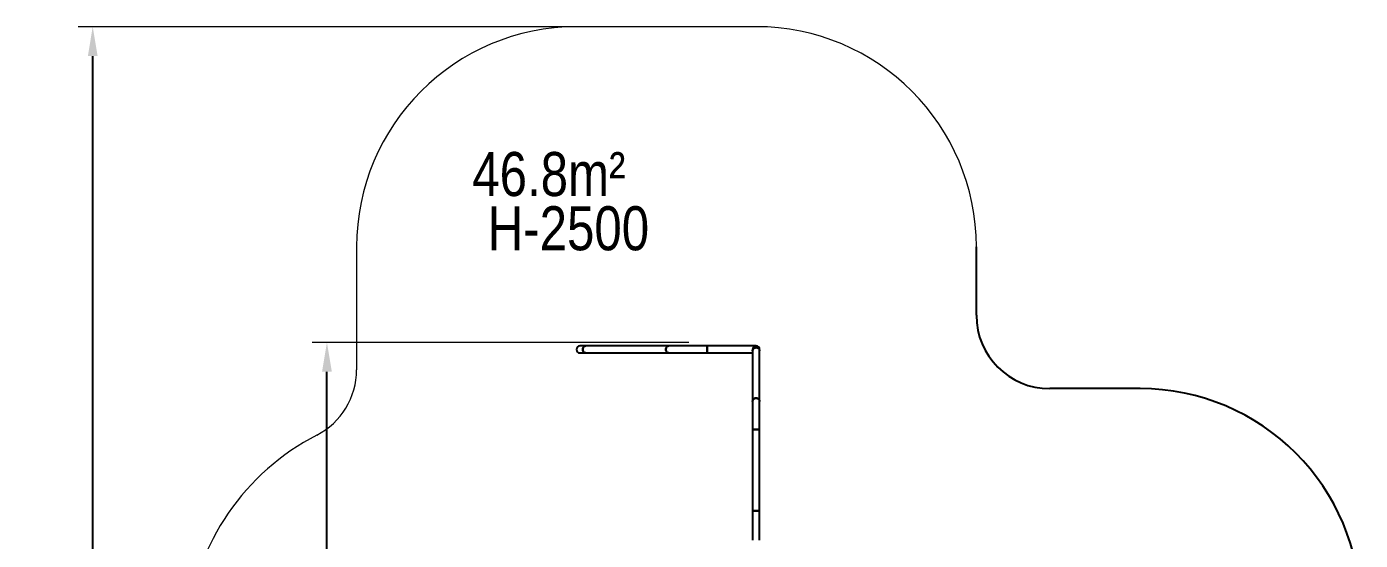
# Model space of a CAD drawing. Header units: millimetres. Extents: x -4720 to 4364, y -4819 to 4363.
# Drawn here: x -4720 to 4364, y 865 to 4363 of the extents above; entities that cross this region are included whole.
import ezdxf

# ---------------------------------------------------------------- set-up
doc = ezdxf.new("R2010")
doc.units = ezdxf.units.MM
for name, color, linetype in [('DIKOM_ЗОНА', 80, 'Continuous'), ('DIKOM_ОБЪЕКТ', 7, 'Continuous'), ('DIKOM_РАЗМЕР_ЗОНА', 7, 'Continuous'), ('DIKOM_РАЗМЕР_ОБЪЕКТА', 7, 'Continuous')]:
    doc.layers.add(name, color=color, linetype=linetype)
doc.styles.add('style1', font='arial.ttf', dxfattribs={"width": 0.8})
doc.dimstyles.new('1-50', dxfattribs={"dimtxt": 300, "dimasz": 200, "dimexe": 100, "dimexo": 0, "dimgap": 100, "dimtad": 1, "dimdec": 0, "dimtxsty": 'style1', "dimcen": 0, "dimclrd": 7, "dimclre": 7, "dimadec": 1, "dimazin": 2, "dimtfac": 1, "dimtdec": 0, "dimtmove": 0, "dimatfit": 3, "dimfxl": 0, "dimlwd": 25, "dimlwe": 18, "dimarcsym": 0})

# ---------------------------------------------------------------- blocks, each defined once
blk = doc.blocks.new('*D10')
at = {"layer": 'Defpoints', "color": 0, "transparency": 16777216}
for p in [(-2674.6, 2212.9), (-210.4, 2212.9), (582.2, -1937.1)]:
    blk.add_point(p, dxfattribs=at)
at = {"layer": 'DIKOM_РАЗМЕР_ОБЪЕКТА', "color": 7, "lineweight": 18, "transparency": 16777216}
for p, q in [((-210.4, 2212.9), (-2774.6, 2212.9)), ((582.2, -1937.1), (-2774.6, -1937.1))]:
    blk.add_line(p, q, dxfattribs=at)
at = {"layer": 'DIKOM_РАЗМЕР_ОБЪЕКТА', "color": 7, "lineweight": 25, "transparency": 16777216}
blk.add_line((-2674.6, -1737.1), (-2674.6, 2012.9), dxfattribs=at)
at = {"layer": 'DIKOM_РАЗМЕР_ОБЪЕКТА', "color": 7, "transparency": 16777216}
for points in [[(-2708, 2012.9), (-2641.3, 2012.9), (-2674.6, 2212.9)], [(-2708, -1737.1), (-2641.3, -1737.1), (-2674.6, -1937.1)]]:
    blk.add_solid(points, dxfattribs=at)
at = {"layer": 'DIKOM_РАЗМЕР_ОБЪЕКТА', "color": 0, "transparency": 16777216, "insert": (-2927.8, 137.9), "char_height": 300, "attachment_point": 5, "rotation": 90, "style": 'style1'}
blk.add_mtext('4150', dxfattribs=at)
blk = doc.blocks.new('*D12')
at = {"layer": 'Defpoints', "color": 0, "transparency": 16777216}
for p in [(-4269.8, 4362.9), (248.3, 4362.9), (248.3, -4087.1)]:
    blk.add_point(p, dxfattribs=at)
at = {"layer": 'DIKOM_РАЗМЕР_ЗОНА', "color": 7, "lineweight": 18, "transparency": 16777216}
for p, q in [((248.3, 4362.9), (-4369.8, 4362.9)), ((248.3, -4087.1), (-4369.8, -4087.1))]:
    blk.add_line(p, q, dxfattribs=at)
at = {"layer": 'DIKOM_РАЗМЕР_ЗОНА', "color": 7, "lineweight": 25, "transparency": 16777216}
blk.add_line((-4269.8, -3887.1), (-4269.8, 4162.9), dxfattribs=at)
at = {"layer": 'DIKOM_РАЗМЕР_ЗОНА', "color": 7, "transparency": 16777216}
for points in [[(-4303.1, 4162.9), (-4236.5, 4162.9), (-4269.8, 4362.9)], [(-4303.1, -3887.1), (-4236.5, -3887.1), (-4269.8, -4087.1)]]:
    blk.add_solid(points, dxfattribs=at)
at = {"layer": 'DIKOM_РАЗМЕР_ЗОНА', "color": 0, "transparency": 16777216, "insert": (-4523, 137.9), "char_height": 300, "attachment_point": 5, "rotation": 90, "style": 'style1'}
blk.add_mtext('8450', dxfattribs=at)

msp = doc.modelspace()

# ---------------------------------------------------------------- linework, layer by layer
at = {"layer": 'DIKOM_ЗОНА', "color": 3, "lineweight": 15}
for p, q in [((248.3, 4362.9), (-972.9, 4362.9)), ((-2472.9, 2862.9), (-2472.9, 2025.6))]:
    msp.add_line(p, q, dxfattribs=at)
at = {"layer": 'DIKOM_ЗОНА', "color": 3}
for p, q in [((1748.3, 2397.5), (1748.3, 2862.9)), ((2863.5, 1897.5), (2248.3, 1897.5))]:
    msp.add_line(p, q, dxfattribs=at)
at = {"layer": 'DIKOM_ЗОНА', "color": 3, "lineweight": 15}
for centre, radius, start, end in [((-972.9, 2862.9), 1500, 90, 180), ((248.3, 2862.9), 1500, 0, 90), ((-2972.9, 2025.6), 500, 297.31064, 0), ((-1986.5, 115.2), 1650, 117.31064, 230.17413)]:
    msp.add_arc(centre, radius, start, end, dxfattribs=at)
at = {"layer": 'DIKOM_ЗОНА', "color": 3}
for centre, radius, start, end in [((2248.3, 2397.5), 500, 180, 270), ((2863.5, 397.5), 1500, 0, 90)]:
    msp.add_arc(centre, radius, start, end, dxfattribs=at)
at = {"layer": 'DIKOM_ОБЪЕКТ'}
for p, q in [((-911.5, 2188.6), (-951.7, 2188.6)), ((-345.5, 2188.6), (-911.5, 2188.6)), ((-85.7, 2188.6), (-345.5, 2188.6)), ((248.3, 2188.6), (-85.7, 2188.6)), ((-85.7, 2188.6), (-85.7, 2140.6)), ((-85.7, 2164.6), (-85.7, 2188.6)), ((-951.7, 2140.6), (-911.5, 2140.6)), ((-911.5, 2140.6), (-345.5, 2140.6)), ((-345.5, 2140.6), (-85.7, 2140.6)), ((-85.7, 2140.6), (-85.7, 2164.6)), ((-85.7, 2140.6), (224.3, 2140.6)), ((224.3, 2164.6), (224.3, 2154.3)), ((224.3, 2154.3), (224.3, 1810.1)), ((272.3, 2154.3), (272.3, 2164.6)), ((272.3, 1810.1), (272.3, 2154.3)), ((224.3, 1810.1), (224.3, 1620.4)), ((272.3, 1620.4), (272.3, 1810.1)), ((224.3, 1620.4), (224.3, 1064.6)), ((272.3, 1620.4), (224.3, 1620.4)), ((224.3, 1620.4), (248.3, 1620.4)), ((248.3, 1620.4), (272.3, 1620.4)), ((272.3, 1064.6), (272.3, 1620.4)), ((224.3, 1064.6), (224.3, 864.6)), ((272.3, 1064.6), (224.3, 1064.6)), ((224.3, 1064.6), (248.3, 1064.6)), ((248.3, 1064.6), (272.3, 1064.6)), ((272.3, 864.6), (272.3, 1064.6))]:
    msp.add_line(p, q, dxfattribs=at)
at = {"layer": 'DIKOM_ОБЪЕКТ', "flags": 128}
for points in [[(-911.5, 2188.6), (-912.2, 2188.5), (-914.7, 2188.3), (-917.2, 2187.6), (-919.6, 2186.7), (-921.9, 2185.3), (-924.1, 2183.7), (-926, 2181.8), (-927.7, 2179.6), (-929.2, 2177.2), (-930.4, 2174.6), (-931.4, 2171.8), (-932, 2169), (-932.3, 2166), (-932.3, 2163.1), (-932, 2160.1), (-931.4, 2157.3), (-930.4, 2154.5), (-929.2, 2151.9), (-927.7, 2149.5), (-926, 2147.3), (-924.1, 2145.4), (-921.9, 2143.8), (-919.6, 2142.5), (-917.2, 2141.5), (-914.7, 2140.8), (-912.2, 2140.6), (-911.5, 2140.6)], [(-932.3, 2164.6), (-932.2, 2167.5), (-931.7, 2170.4), (-930.9, 2173.2), (-929.9, 2175.9), (-928.5, 2178.4), (-926.9, 2180.7), (-925.1, 2182.8), (-923, 2184.6), (-920.8, 2186), (-918.5, 2187.2), (-916, 2188), (-913.5, 2188.5), (-911.5, 2188.6)], [(-345.5, 2188.6), (-346.2, 2188.5), (-348.7, 2188.3), (-351.2, 2187.6), (-353.6, 2186.7), (-355.9, 2185.3), (-358, 2183.7), (-360, 2181.8), (-361.7, 2179.6), (-363.2, 2177.2), (-364.4, 2174.6), (-365.3, 2171.8), (-366, 2169), (-366.3, 2166), (-366.3, 2163.1), (-366, 2160.1), (-365.3, 2157.3), (-364.4, 2154.5), (-363.2, 2151.9), (-361.7, 2149.5), (-360, 2147.3), (-358, 2145.4), (-355.9, 2143.8), (-353.6, 2142.5), (-351.2, 2141.5), (-348.7, 2140.8), (-346.2, 2140.6), (-345.5, 2140.6)], [(-366.3, 2164.6), (-366.1, 2167.5), (-365.7, 2170.4), (-364.9, 2173.2), (-363.8, 2175.9), (-362.5, 2178.4), (-360.9, 2180.7), (-359, 2182.8), (-357, 2184.6), (-354.8, 2186), (-352.4, 2187.2), (-350, 2188), (-347.4, 2188.5), (-345.5, 2188.6)], [(-911.5, 2140.6), (-913.5, 2140.7), (-916, 2141.1), (-918.5, 2141.9), (-920.8, 2143.1), (-923, 2144.6), (-925.1, 2146.3), (-926.9, 2148.4), (-928.5, 2150.7), (-929.9, 2153.2), (-930.9, 2155.9), (-931.7, 2158.7), (-932.2, 2161.6), (-932.3, 2164.6)], [(-345.5, 2140.6), (-347.4, 2140.7), (-350, 2141.1), (-352.4, 2141.9), (-354.8, 2143.1), (-357, 2144.6), (-359, 2146.3), (-360.9, 2148.4), (-362.5, 2150.7), (-363.8, 2153.2), (-364.9, 2155.9), (-365.7, 2158.7), (-366.1, 2161.6), (-366.3, 2164.6)], [(224.3, 2154.3), (224.4, 2156.4), (224.8, 2159.2), (225.6, 2161.9), (226.8, 2164.4), (228.3, 2166.9), (230, 2169.1), (232.1, 2171.1), (234.4, 2172.9), (236.9, 2174.4), (239.6, 2175.5), (242.4, 2176.4), (245.3, 2176.9), (248.3, 2177.1)], [(272.3, 2154.3), (272.2, 2155), (272, 2157.8), (271.3, 2160.5), (270.4, 2163.2), (269, 2165.7), (267.4, 2168), (265.5, 2170.1), (263.3, 2172), (260.9, 2173.7), (258.3, 2175), (255.5, 2176), (252.7, 2176.7), (249.7, 2177), (246.8, 2177), (243.9, 2176.7), (241, 2176), (238.2, 2175), (235.6, 2173.7), (233.2, 2172), (231, 2170.1), (229.1, 2168), (227.5, 2165.7), (226.2, 2163.2), (225.2, 2160.5), (224.5, 2157.8), (224.3, 2155), (224.3, 2154.3)], [(248.3, 2177.1), (251.2, 2176.9), (254.1, 2176.4), (256.9, 2175.5), (259.6, 2174.4), (262.1, 2172.9), (264.4, 2171.1), (266.5, 2169.1), (268.3, 2166.9), (269.7, 2164.4), (270.9, 2161.9), (271.7, 2159.2), (272.2, 2156.4), (272.3, 2154.3)], [(272.3, 1810.1), (272.2, 1810.8), (272, 1813.6), (271.3, 1816.4), (270.4, 1819), (269, 1821.5), (267.4, 1823.9), (265.5, 1826), (263.3, 1827.9), (260.9, 1829.5), (258.3, 1830.8), (255.5, 1831.8), (252.7, 1832.5), (249.7, 1832.9), (246.8, 1832.9), (243.9, 1832.5), (241, 1831.8), (238.2, 1830.8), (235.6, 1829.5), (233.2, 1827.9), (231, 1826), (229.1, 1823.9), (227.5, 1821.5), (226.2, 1819), (225.2, 1816.4), (224.5, 1813.6), (224.3, 1810.8), (224.3, 1810.1)], [(224.3, 1810.1), (224.4, 1812.2), (224.8, 1815), (225.6, 1817.7), (226.8, 1820.3), (228.3, 1822.7), (230, 1825), (232.1, 1827), (234.4, 1828.7), (236.9, 1830.2), (239.6, 1831.4), (242.4, 1832.2), (245.3, 1832.7), (248.3, 1832.9)], [(248.3, 1832.9), (251.2, 1832.7), (254.1, 1832.2), (256.9, 1831.4), (259.6, 1830.2), (262.1, 1828.7), (264.4, 1827), (266.5, 1825), (268.3, 1822.7), (269.7, 1820.3), (270.9, 1817.7), (271.7, 1815), (272.2, 1812.2), (272.3, 1810.1)]]:
    msp.add_lwpolyline(points, dxfattribs=at)
at = {"layer": 'DIKOM_ОБЪЕКТ'}
for centre, start, end in [((-951.7, 2164.6), 90, 270), ((-951.7, 2164.6), 90, 180), ((248.3, 2164.6), 0, 180), ((248.3, 2164.6), 90, 180), ((248.3, 2164.6), 0, 90), ((-951.7, 2164.6), 180, 270)]:
    msp.add_arc(centre, 24, start, end, dxfattribs=at)

# ---------------------------------------------------------------- texts
at = {"layer": 'DIKOM_РАЗМЕР_ОБЪЕКТА', "char_height": 300, "width": 1359.587, "attachment_point": 1, "style": 'style1'}
for s, insert in [('46.8m²', (-1685, 3509.2)), ('H-2500', (-1579.8, 3140))]:
    msp.add_mtext(s, dxfattribs=dict(at, insert=insert))

# ---------------------------------------------------------------- dimensions: what is measured, and where the dimension line sits
at = {"layer": 'DIKOM_РАЗМЕР_ЗОНА'}
dim = msp.add_linear_dim(base=(-4269.8, 4362.9), p1=(248.3, -4087.1), p2=(248.3, 4362.9), angle=90, dimstyle='1-50', dxfattribs=at)
dim.commit()
dim.dimension.update_dxf_attribs({"geometry": '*D12', "text_midpoint": (-4269.8, 137.9), "dimtype": 160})
at = {"layer": 'DIKOM_РАЗМЕР_ОБЪЕКТА'}
dim = msp.add_linear_dim(base=(-2674.6, 2212.9), p1=(582.2, -1937.1), p2=(-210.4, 2212.9), angle=90, dimstyle='1-50', dxfattribs=at)
dim.commit()
dim.dimension.update_dxf_attribs({"geometry": '*D10', "text_midpoint": (-2674.6, 137.9), "dimtype": 160})

doc.saveas('drawing.dxf')
